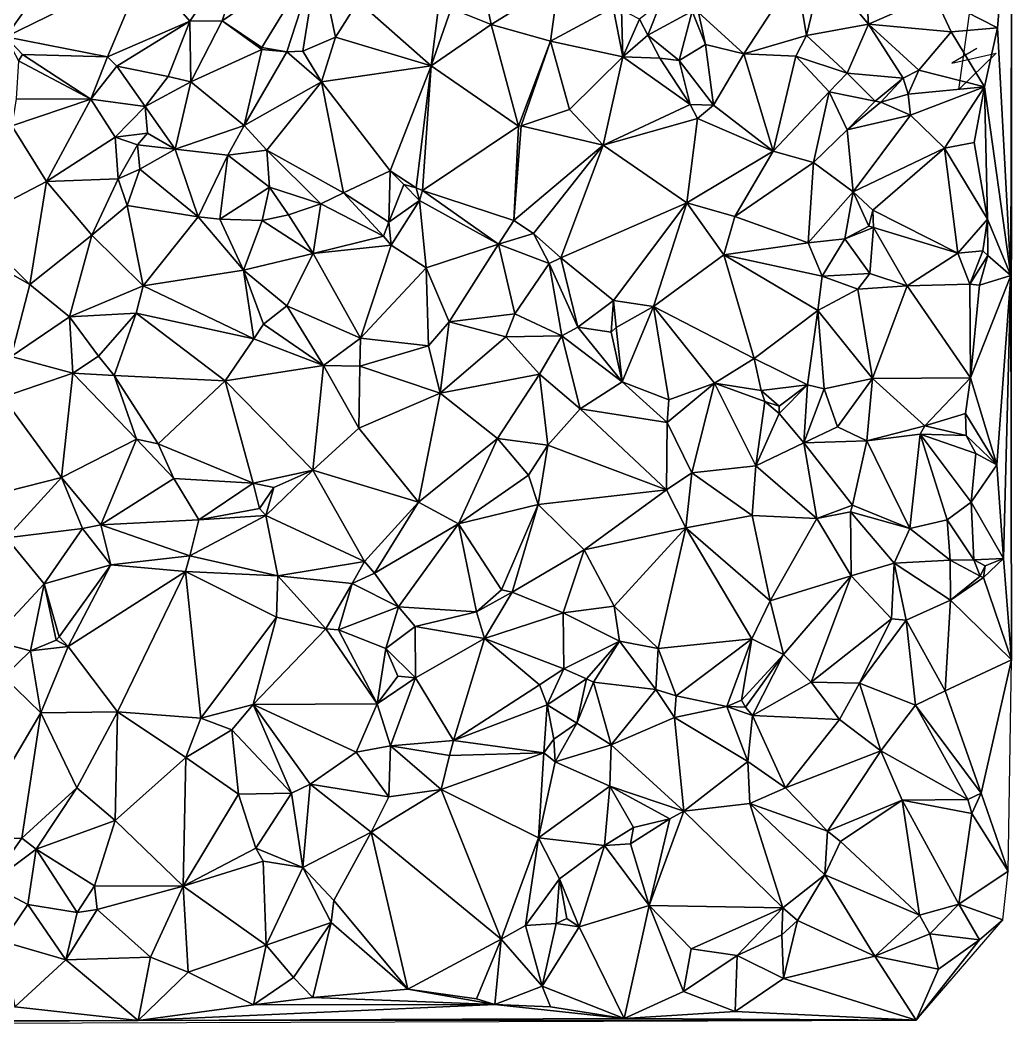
# Model space of a CAD drawing. Header units: metres. Extents: x -15 to 15, y -15.8 to 15.
# Drawn here: x 3.01 to 14.98, y -14.99 to -2.83 of the extents above; entities that cross this region are included whole.
import ezdxf

# ---------------------------------------------------------------- set-up
doc = ezdxf.new("R2010")
doc.units = ezdxf.units.M
doc.layers.add('CRACKS', color=1, linetype='Continuous')
doc.layers.add('STREET_MESH', color=7, linetype='Continuous')

msp = doc.modelspace()

# ---------------------------------------------------------------- linework, layer by layer
at = {"layer": 'CRACKS'}
msp.add_polyline3d([(14.556, -3.172, 0.1), (14.256, -3.35, 0.1), (14.79, -3.228, 0.1), (14.34, -3.667, 0.1), (14.53, -2.321, 0.1)], dxfattribs=at)
at = {"layer": 'STREET_MESH'}
for points in [[(14.043, -2.526), (14.806, -2.924), (14.98, -0.888)], [(14.806, -2.924), (14.967, -5.913), (14.98, -0.888)], [(14.967, -5.913), (14.976, -10.557), (14.98, -0.888)], [(2.834, -3.032), (3.901, -1.531), (2.985, -1.569)], [(2.834, -3.032), (4.506, -2.21), (3.901, -1.531)], [(5.054, -2.843), (5.804, -1.757), (4.506, -2.21)], [(5.804, -1.757), (5.054, -2.843), (5.445, -2.839)], [(5.804, -1.757), (5.445, -2.839), (6.603, -2.044)], [(5.445, -2.839), (5.924, -3.16), (6.603, -2.044)], [(5.924, -3.16), (6.227, -3.21), (6.603, -2.044)], [(6.227, -3.21), (6.42, -3.203), (6.603, -2.044)], [(6.42, -3.203), (6.813, -3.035), (6.603, -2.044)], [(6.603, -2.044), (6.813, -3.035), (7.087, -2.606)], [(8.208, -2.687), (8.694, -2.88), (8.537, -2.116)], [(8.694, -2.88), (9.506, -2.378), (8.537, -2.116)], [(12.693, -2.21), (13.25, -2.879), (13.199, -2.123)], [(13.25, -2.879), (14.043, -2.526), (13.199, -2.123)], [(4.506, -2.21), (2.834, -3.032), (4.06, -3.272)], [(5.054, -2.843), (4.506, -2.21), (4.06, -3.272)], [(11.195, -2.737), (11.744, -3.237), (12.375, -2.266)], [(11.744, -3.237), (12.502, -3.016), (12.375, -2.266)], [(12.502, -3.016), (12.693, -2.21), (12.375, -2.266)], [(12.502, -3.016), (13.25, -2.879), (12.693, -2.21)], [(9.506, -2.378), (8.694, -2.88), (9.41, -3.083)], [(9.506, -2.378), (9.41, -3.083), (10.167, -2.675)], [(13.25, -2.879), (14.248, -2.97), (14.043, -2.526)], [(14.043, -2.526), (14.248, -2.97), (14.806, -2.924)], [(6.813, -3.035), (7.97, -3.383), (7.087, -2.606)], [(7.97, -3.383), (8.047, -2.734), (7.087, -2.606)], [(10.583, -3.009), (10.741, -2.617), (10.484, -2.819)], [(10.741, -2.617), (10.583, -3.009), (11.12, -2.72)], [(8.208, -2.687), (8.047, -2.734), (7.97, -3.383)], [(8.694, -2.88), (8.208, -2.687), (7.97, -3.383)], [(9.41, -3.083), (10.282, -3.273), (10.167, -2.675)], [(10.282, -3.273), (10.265, -2.706), (10.167, -2.675)], [(10.265, -2.706), (10.282, -3.273), (10.484, -2.819)], [(11.12, -2.72), (10.583, -3.009), (10.964, -3.315)], [(11.28, -3.125), (11.12, -2.72), (10.964, -3.315)], [(11.12, -2.72), (11.28, -3.125), (11.195, -2.737)], [(11.28, -3.125), (11.744, -3.237), (11.195, -2.737)], [(4.172, -3.386), (5.054, -2.843), (4.06, -3.272)], [(4.172, -3.386), (4.791, -3.51), (5.054, -2.843)], [(5.054, -2.843), (4.791, -3.51), (5.065, -3.574)], [(5.054, -2.843), (5.065, -3.574), (5.445, -2.839)], [(5.065, -3.574), (5.925, -3.185), (5.445, -2.839)], [(5.925, -3.185), (5.924, -3.16), (5.445, -2.839)], [(8.694, -2.88), (7.97, -3.383), (9.023, -4.11)], [(9.41, -3.083), (8.694, -2.88), (9.023, -4.11)], [(10.282, -3.273), (10.583, -3.009), (10.484, -2.819)], [(13.25, -2.879), (12.502, -3.016), (12.991, -3.468)], [(13.666, -3.529), (13.25, -2.879), (12.991, -3.468)], [(14.248, -2.97), (13.25, -2.879), (13.858, -3.434)], [(13.25, -2.879), (13.666, -3.529), (13.858, -3.434)], [(2.834, -3.032), (3.033, -3.244), (4.06, -3.272)], [(2.986, -3.321), (3.033, -3.244), (2.834, -3.032)], [(6.813, -3.035), (6.42, -3.203), (6.646, -3.575)], [(6.813, -3.035), (6.646, -3.575), (7.97, -3.383)], [(10.583, -3.009), (10.282, -3.273), (10.728, -3.29)], [(10.583, -3.009), (10.728, -3.29), (10.964, -3.315)], [(12.502, -3.016), (11.744, -3.237), (12.371, -3.264)], [(12.991, -3.468), (12.502, -3.016), (12.371, -3.264)], [(14.648, -3.634), (14.248, -2.97), (13.858, -3.434)], [(14.248, -2.97), (14.648, -3.634), (14.806, -2.924)], [(14.648, -3.634), (14.967, -5.913), (14.806, -2.924)], [(5.924, -3.16), (5.925, -3.185), (6.227, -3.21)], [(9.057, -4.106), (9.41, -3.083), (9.023, -4.11)], [(9.41, -3.083), (9.057, -4.106), (9.638, -3.909)], [(10.282, -3.273), (9.41, -3.083), (9.638, -3.909)], [(11.379, -3.856), (11.28, -3.125), (10.964, -3.315)], [(11.744, -3.237), (11.28, -3.125), (11.379, -3.856)], [(3.033, -3.244), (2.986, -3.321), (3.858, -3.784)], [(3.033, -3.244), (3.858, -3.784), (4.06, -3.272)], [(3.858, -3.784), (4.172, -3.386), (4.06, -3.272)], [(5.711, -4.102), (5.925, -3.185), (5.065, -3.574)], [(5.925, -3.185), (5.711, -4.102), (6.227, -3.21)], [(6.227, -3.21), (5.711, -4.102), (6.646, -3.575)], [(6.42, -3.203), (6.227, -3.21), (6.646, -3.575)], [(10.282, -3.273), (9.638, -3.909), (10.046, -4.34)], [(11.096, -3.848), (10.282, -3.273), (10.046, -4.34)], [(10.282, -3.273), (11.096, -3.848), (10.728, -3.29)], [(11.744, -3.237), (11.379, -3.856), (12.097, -4.41)], [(11.744, -3.237), (12.097, -4.41), (12.371, -3.264)], [(12.097, -4.41), (12.773, -3.695), (12.371, -3.264)], [(12.773, -3.695), (12.991, -3.468), (12.371, -3.264)], [(3.858, -3.784), (2.986, -3.321), (2.957, -3.781)], [(4.515, -3.871), (4.172, -3.386), (3.858, -3.784)], [(4.791, -3.51), (4.172, -3.386), (4.515, -3.871)], [(7.97, -3.383), (6.646, -3.575), (7.474, -4.649)], [(7.787, -4.856), (7.97, -3.383), (7.474, -4.649)], [(7.787, -4.856), (7.863, -4.886), (7.97, -3.383)], [(7.97, -3.383), (7.863, -4.886), (9.023, -4.11)], [(10.728, -3.29), (11.096, -3.848), (10.964, -3.315)], [(11.096, -3.848), (11.379, -3.856), (10.964, -3.315)], [(4.791, -3.51), (4.515, -3.871), (5.065, -3.574)], [(12.773, -3.695), (13.33, -3.807), (12.991, -3.468)], [(13.33, -3.807), (13.666, -3.529), (12.991, -3.468)], [(13.666, -3.529), (13.728, -3.724), (13.858, -3.434)], [(13.728, -3.724), (14.648, -3.634), (13.858, -3.434)], [(4.515, -3.871), (4.876, -4.388), (5.065, -3.574)], [(4.876, -4.388), (5.711, -4.102), (5.065, -3.574)], [(5.711, -4.102), (5.985, -4.399), (6.646, -3.575)], [(6.646, -3.575), (5.985, -4.399), (6.908, -4.916)], [(6.646, -3.575), (6.908, -4.916), (7.474, -4.649)], [(13.666, -3.529), (13.33, -3.807), (13.399, -3.821)], [(13.728, -3.724), (13.666, -3.529), (13.399, -3.821)], [(14.648, -3.634), (13.728, -3.724), (13.755, -3.977)], [(14.648, -3.634), (13.755, -3.977), (14.166, -4.374)], [(14.524, -4.306), (14.648, -3.634), (14.166, -4.374)], [(14.524, -4.306), (14.687, -5.231), (14.648, -3.634)], [(14.648, -3.634), (14.687, -5.231), (14.967, -5.913)], [(12.585, -4.548), (12.773, -3.695), (12.097, -4.41)], [(12.773, -3.695), (12.585, -4.548), (12.99, -4.154)], [(13.33, -3.807), (12.773, -3.695), (12.99, -4.154)], [(13.728, -3.724), (13.399, -3.821), (13.755, -3.977)], [(2.904, -4.107), (3.858, -3.784), (2.957, -3.781)], [(3.858, -3.784), (2.904, -4.107), (3.322, -4.778)], [(3.858, -3.784), (3.322, -4.778), (4.153, -4.244)], [(4.515, -3.871), (3.858, -3.784), (4.153, -4.244)], [(4.542, -4.193), (4.515, -3.871), (4.153, -4.244)], [(4.542, -4.193), (4.876, -4.388), (4.515, -3.871)], [(11.186, -4.016), (11.096, -3.848), (10.046, -4.34)], [(11.096, -3.848), (11.186, -4.016), (11.379, -3.856)], [(11.379, -3.856), (11.186, -4.016), (12.097, -4.41)], [(13.399, -3.821), (13.33, -3.807), (12.99, -4.154)], [(13.755, -3.977), (13.399, -3.821), (12.99, -4.154)], [(9.638, -3.909), (9.057, -4.106), (10.046, -4.34)], [(13.064, -4.904), (13.755, -3.977), (12.99, -4.154)], [(13.755, -3.977), (13.064, -4.904), (14.166, -4.374)], [(2.904, -4.107), (2.367, -5.277), (3.322, -4.778)], [(5.711, -4.102), (4.876, -4.388), (5.514, -4.459)], [(5.985, -4.399), (5.711, -4.102), (5.514, -4.459)], [(7.863, -4.886), (8.966, -5.25), (9.023, -4.11)], [(8.966, -5.25), (9.057, -4.106), (9.023, -4.11)], [(9.057, -4.106), (8.966, -5.25), (10.046, -4.34)], [(11.054, -5.034), (11.186, -4.016), (10.046, -4.34)], [(12.097, -4.41), (11.186, -4.016), (11.054, -5.034)], [(3.322, -4.778), (4.188, -4.747), (4.153, -4.244)], [(4.422, -4.335), (4.542, -4.193), (4.153, -4.244)], [(4.188, -4.747), (4.422, -4.335), (4.153, -4.244)], [(4.542, -4.193), (4.422, -4.335), (4.876, -4.388)], [(12.585, -4.548), (13.064, -4.904), (12.99, -4.154)], [(4.422, -4.335), (4.188, -4.747), (4.45, -4.631)], [(4.876, -4.388), (4.422, -4.335), (4.45, -4.631)], [(8.966, -5.25), (9.206, -5.408), (10.046, -4.34)], [(9.206, -5.408), (9.536, -5.699), (10.046, -4.34)], [(9.536, -5.699), (11.054, -5.034), (10.046, -4.34)], [(13.064, -4.904), (13.301, -5.126), (14.166, -4.374)], [(14.166, -4.374), (13.301, -5.126), (14.326, -5.642)], [(14.687, -5.231), (14.524, -4.306), (14.166, -4.374)], [(14.687, -5.231), (14.166, -4.374), (14.326, -5.642)], [(5.155, -5.204), (4.876, -4.388), (4.45, -4.631)], [(5.514, -4.459), (4.876, -4.388), (5.155, -5.204)], [(5.417, -5.233), (5.514, -4.459), (5.155, -5.204)], [(5.514, -4.459), (5.417, -5.233), (6.015, -4.845)], [(5.985, -4.399), (5.514, -4.459), (6.015, -4.845)], [(6.635, -5.049), (5.985, -4.399), (6.015, -4.845)], [(5.985, -4.399), (6.635, -5.049), (6.908, -4.916)], [(11.634, -5.2), (12.097, -4.41), (11.054, -5.034)], [(11.634, -5.2), (12.585, -4.548), (12.097, -4.41)], [(12.52, -5.52), (12.585, -4.548), (11.634, -5.2)], [(12.52, -5.52), (13.064, -4.904), (12.585, -4.548)], [(4.188, -4.747), (4.296, -5.067), (4.45, -4.631)], [(4.296, -5.067), (5.155, -5.204), (4.45, -4.631)], [(6.908, -4.916), (7.458, -5.271), (7.474, -4.649)], [(7.458, -5.271), (7.64, -4.814), (7.474, -4.649)], [(7.64, -4.814), (7.787, -4.856), (7.474, -4.649)], [(2.367, -5.277), (3.122, -6.021), (3.322, -4.778)], [(3.122, -6.021), (3.872, -5.427), (3.322, -4.778)], [(3.872, -5.427), (4.188, -4.747), (3.322, -4.778)], [(4.296, -5.067), (4.188, -4.747), (3.872, -5.427)], [(5.417, -5.233), (5.926, -5.249), (6.015, -4.845)], [(5.926, -5.249), (6.244, -5.179), (6.015, -4.845)], [(6.244, -5.179), (6.635, -5.049), (6.015, -4.845)], [(7.458, -5.271), (7.829, -5.006), (7.64, -4.814)], [(7.829, -5.006), (7.787, -4.856), (7.64, -4.814)], [(7.787, -4.856), (7.829, -5.006), (7.863, -4.886)], [(6.635, -5.049), (7.393, -5.437), (6.908, -4.916)], [(7.393, -5.437), (7.458, -5.271), (6.908, -4.916)], [(7.829, -5.006), (8.78, -5.534), (7.863, -4.886)], [(8.78, -5.534), (8.966, -5.25), (7.863, -4.886)], [(13.064, -4.904), (12.52, -5.52), (12.964, -5.472)], [(13.254, -5.319), (13.064, -4.904), (12.964, -5.472)], [(13.064, -4.904), (13.254, -5.319), (13.301, -5.126)], [(4.49, -6.039), (4.296, -5.067), (3.872, -5.427)], [(4.296, -5.067), (4.49, -6.039), (5.155, -5.204)], [(6.635, -5.049), (6.244, -5.179), (6.545, -5.649)], [(7.393, -5.437), (6.635, -5.049), (6.545, -5.649)], [(7.829, -5.006), (7.458, -5.271), (7.486, -5.548)], [(7.908, -5.822), (7.829, -5.006), (7.486, -5.548)], [(8.78, -5.534), (7.829, -5.006), (7.908, -5.822)], [(9.536, -5.699), (10.172, -6.215), (11.054, -5.034)], [(10.172, -6.215), (10.654, -6.289), (11.054, -5.034)], [(10.654, -6.289), (11.503, -5.665), (11.054, -5.034)], [(11.503, -5.665), (11.634, -5.2), (11.054, -5.034)], [(4.49, -6.039), (5.702, -5.849), (5.155, -5.204)], [(5.702, -5.849), (5.417, -5.233), (5.155, -5.204)], [(6.244, -5.179), (5.926, -5.249), (6.545, -5.649)], [(11.503, -5.665), (12.52, -5.52), (11.634, -5.2)], [(13.254, -5.319), (13.309, -5.332), (13.301, -5.126)], [(13.301, -5.126), (13.309, -5.332), (14.326, -5.642)], [(2.367, -5.277), (2.382, -5.605), (3.122, -6.021)], [(5.926, -5.249), (5.417, -5.233), (5.702, -5.849)], [(5.926, -5.249), (5.702, -5.849), (6.545, -5.649)], [(7.458, -5.271), (7.393, -5.437), (7.486, -5.548)], [(8.78, -5.534), (9.206, -5.408), (8.966, -5.25)], [(13.309, -5.332), (13.254, -5.319), (12.964, -5.472)], [(13.264, -5.888), (13.309, -5.332), (12.964, -5.472)], [(13.309, -5.332), (13.264, -5.888), (13.718, -6.037)], [(13.309, -5.332), (13.718, -6.037), (14.326, -5.642)], [(14.631, -5.614), (14.687, -5.231), (14.326, -5.642)], [(14.631, -5.614), (14.692, -5.67), (14.687, -5.231)], [(14.687, -5.231), (14.692, -5.67), (14.967, -5.913)], [(3.122, -6.021), (3.603, -6.413), (3.872, -5.427)], [(3.603, -6.413), (4.49, -6.039), (3.872, -5.427)], [(7.393, -5.437), (6.545, -5.649), (7.486, -5.548)], [(8.78, -5.534), (9.394, -5.77), (9.206, -5.408)], [(9.206, -5.408), (9.394, -5.77), (9.536, -5.699)], [(6.545, -5.649), (7.116, -6.669), (7.486, -5.548)], [(7.116, -6.669), (7.908, -5.822), (7.486, -5.548)], [(8.186, -6.473), (8.78, -5.534), (7.908, -5.822)], [(8.78, -5.534), (8.186, -6.473), (8.978, -6.378)], [(9.394, -5.77), (8.78, -5.534), (8.978, -6.378)], [(12.52, -5.52), (11.503, -5.665), (12.688, -5.922)], [(12.964, -5.472), (12.52, -5.52), (12.688, -5.922)], [(13.264, -5.888), (12.964, -5.472), (12.688, -5.922)], [(2.382, -5.605), (2.899, -6.893), (3.122, -6.021)], [(5.702, -5.849), (6.227, -6.279), (6.545, -5.649)], [(6.227, -6.279), (7.116, -6.669), (6.545, -5.649)], [(9.394, -5.77), (9.738, -6.539), (9.536, -5.699)], [(9.738, -6.539), (10.172, -6.215), (9.536, -5.699)], [(11.503, -5.665), (10.654, -6.289), (11.87, -6.915)], [(11.503, -5.665), (12.636, -6.338), (12.688, -5.922)], [(12.636, -6.338), (11.503, -5.665), (11.87, -6.915)], [(13.718, -6.037), (14.473, -6.019), (14.326, -5.642)], [(14.473, -6.019), (14.631, -5.614), (14.326, -5.642)], [(14.692, -5.67), (14.631, -5.614), (14.473, -6.019)], [(14.588, -6.029), (14.692, -5.67), (14.473, -6.019)], [(14.692, -5.67), (14.588, -6.029), (14.967, -5.913)], [(7.908, -5.822), (7.116, -6.669), (7.935, -6.761)], [(8.186, -6.473), (7.908, -5.822), (7.935, -6.761)], [(9.546, -6.64), (9.394, -5.77), (8.978, -6.378)], [(9.394, -5.77), (9.546, -6.64), (9.738, -6.539)], [(4.49, -6.039), (5.829, -6.68), (5.702, -5.849)], [(5.702, -5.849), (5.829, -6.68), (5.943, -6.501)], [(6.227, -6.279), (5.702, -5.849), (5.943, -6.501)], [(12.636, -6.338), (13.119, -6.077), (12.688, -5.922)], [(13.119, -6.077), (13.264, -5.888), (12.688, -5.922)], [(13.264, -5.888), (13.119, -6.077), (13.718, -6.037)], [(14.588, -6.029), (14.482, -7.149), (14.967, -5.913)], [(14.482, -7.149), (14.798, -8.199), (14.967, -5.913)], [(14.798, -8.199), (14.881, -9.332), (14.967, -5.913)], [(14.967, -5.913), (14.881, -9.332), (14.976, -10.557)], [(2.899, -6.893), (3.603, -6.413), (3.122, -6.021)], [(4.407, -6.367), (4.49, -6.039), (3.603, -6.413)], [(4.49, -6.039), (4.407, -6.367), (5.829, -6.68)], [(12.636, -6.338), (13.298, -7.157), (13.119, -6.077)], [(13.119, -6.077), (13.298, -7.157), (13.718, -6.037)], [(13.298, -7.157), (14.482, -7.149), (13.718, -6.037)], [(13.718, -6.037), (14.482, -7.149), (14.473, -6.019)], [(14.482, -7.149), (14.588, -6.029), (14.473, -6.019)], [(6.227, -6.279), (5.943, -6.501), (6.67, -6.999)], [(7.116, -6.669), (6.227, -6.279), (6.67, -6.999)], [(9.738, -6.539), (10.14, -6.598), (10.172, -6.215)], [(10.14, -6.598), (10.203, -6.54), (10.172, -6.215)], [(10.203, -6.54), (10.654, -6.289), (10.172, -6.215)], [(10.654, -6.289), (10.203, -6.54), (10.273, -7.197)], [(10.839, -7.414), (10.654, -6.289), (10.273, -7.197)], [(11.87, -6.915), (10.654, -6.289), (11.39, -7.214)], [(10.654, -6.289), (10.839, -7.414), (11.39, -7.214)], [(3.603, -6.413), (2.899, -6.893), (3.641, -7.094)], [(4.407, -6.367), (3.603, -6.413), (3.95, -6.886)], [(3.95, -6.886), (3.603, -6.413), (3.641, -7.094)], [(4.407, -6.367), (3.95, -6.886), (4.141, -7.122)], [(5.48, -7.186), (4.407, -6.367), (4.141, -7.122)], [(5.829, -6.68), (4.407, -6.367), (5.48, -7.186)], [(8.186, -6.473), (8.871, -6.653), (8.978, -6.378)], [(8.871, -6.653), (9.546, -6.64), (8.978, -6.378)], [(12.514, -7.232), (12.636, -6.338), (11.87, -6.915)], [(12.636, -6.338), (12.514, -7.232), (12.715, -7.282)], [(13.298, -7.157), (12.636, -6.338), (12.715, -7.282)], [(5.943, -6.501), (5.829, -6.68), (6.67, -6.999)], [(8.078, -7.333), (8.186, -6.473), (7.935, -6.761)], [(8.871, -6.653), (8.186, -6.473), (8.078, -7.333)], [(9.546, -6.64), (10.273, -7.197), (9.738, -6.539)], [(10.273, -7.197), (10.14, -6.598), (9.738, -6.539)], [(10.203, -6.54), (10.14, -6.598), (10.273, -7.197)], [(6.67, -6.999), (5.829, -6.68), (5.48, -7.186)], [(7.109, -7.008), (7.116, -6.669), (6.67, -6.999)], [(7.116, -6.669), (7.109, -7.008), (7.935, -6.761)], [(8.871, -6.653), (8.078, -7.333), (9.278, -7.104)], [(9.546, -6.64), (8.871, -6.653), (9.278, -7.104)], [(9.768, -7.524), (9.546, -6.64), (9.278, -7.104)], [(10.273, -7.197), (9.546, -6.64), (9.768, -7.524)], [(7.109, -7.008), (8.078, -7.333), (7.935, -6.761)], [(3.641, -7.094), (2.899, -6.893), (2.797, -7.381)], [(3.95, -6.886), (3.641, -7.094), (4.141, -7.122)], [(11.955, -7.303), (11.87, -6.915), (11.39, -7.214)], [(11.955, -7.303), (12.514, -7.232), (11.87, -6.915)], [(6.541, -8.266), (6.67, -6.999), (5.48, -7.186)], [(6.67, -6.999), (6.541, -8.266), (7.096, -7.759)], [(7.109, -7.008), (6.67, -6.999), (7.096, -7.759)], [(8.078, -7.333), (7.109, -7.008), (7.096, -7.759)], [(3.504, -8.351), (3.641, -7.094), (2.797, -7.381)], [(3.504, -8.351), (4.411, -7.891), (3.641, -7.094)], [(3.641, -7.094), (4.411, -7.891), (4.141, -7.122)], [(4.674, -7.946), (5.48, -7.186), (4.141, -7.122)], [(4.411, -7.891), (4.674, -7.946), (4.141, -7.122)], [(8.078, -7.333), (8.77, -7.881), (9.278, -7.104)], [(8.77, -7.881), (9.376, -7.961), (9.278, -7.104)], [(9.376, -7.961), (9.768, -7.524), (9.278, -7.104)], [(12.874, -7.739), (13.298, -7.157), (12.715, -7.282)], [(13.298, -7.157), (12.874, -7.739), (13.229, -7.91)], [(13.928, -7.73), (13.298, -7.157), (13.229, -7.91)], [(13.928, -7.73), (14.482, -7.149), (13.298, -7.157)], [(13.928, -7.73), (14.42, -7.58), (14.482, -7.149)], [(14.482, -7.149), (14.42, -7.58), (14.798, -8.199)], [(5.48, -7.186), (4.674, -7.946), (5.82, -8.421)], [(6.541, -8.266), (5.48, -7.186), (5.82, -8.421)], [(10.818, -7.688), (10.273, -7.197), (9.768, -7.524)], [(10.839, -7.414), (10.273, -7.197), (10.818, -7.688)], [(10.839, -7.414), (10.818, -7.688), (11.39, -7.214)], [(10.818, -7.688), (11.117, -8.295), (11.39, -7.214)], [(11.117, -8.295), (11.887, -8.211), (11.39, -7.214)], [(11.997, -7.434), (11.955, -7.303), (11.39, -7.214)], [(11.887, -8.211), (11.997, -7.434), (11.39, -7.214)], [(12.514, -7.232), (11.955, -7.303), (12.171, -7.491)], [(12.17, -7.58), (12.514, -7.232), (12.171, -7.491)], [(12.514, -7.232), (12.17, -7.58), (12.468, -7.936)], [(12.514, -7.232), (12.468, -7.936), (12.715, -7.282)], [(12.468, -7.936), (12.874, -7.739), (12.715, -7.282)], [(2.632, -8.573), (3.504, -8.351), (2.797, -7.381)], [(7.814, -8.651), (8.078, -7.333), (7.096, -7.759)], [(7.814, -8.651), (8.77, -7.881), (8.078, -7.333)], [(11.955, -7.303), (11.997, -7.434), (12.171, -7.491)], [(9.376, -7.961), (10.81, -8.5), (9.768, -7.524)], [(10.81, -8.5), (10.818, -7.688), (9.768, -7.524)], [(11.997, -7.434), (11.887, -8.211), (12.17, -7.58)], [(11.997, -7.434), (12.17, -7.58), (12.171, -7.491)], [(12.17, -7.58), (11.887, -8.211), (12.468, -7.936)], [(14.42, -7.58), (13.928, -7.73), (14.427, -7.847)], [(14.42, -7.58), (14.427, -7.847), (14.798, -8.199)], [(6.541, -8.266), (7.814, -8.651), (7.096, -7.759)], [(10.81, -8.5), (11.117, -8.295), (10.818, -7.688)], [(12.874, -7.739), (12.468, -7.936), (13.229, -7.91)], [(13.875, -7.829), (13.928, -7.73), (13.229, -7.91)], [(14.427, -7.847), (13.928, -7.73), (13.875, -7.829)], [(3.978, -8.926), (4.411, -7.891), (3.504, -8.351)], [(4.411, -7.891), (3.978, -8.926), (4.862, -8.364)], [(4.411, -7.891), (4.862, -8.364), (4.674, -7.946)], [(8.297, -8.912), (8.77, -7.881), (7.814, -8.651)], [(8.297, -8.912), (9.144, -8.324), (8.77, -7.881)], [(8.77, -7.881), (9.144, -8.324), (9.376, -7.961)], [(13.75, -8.97), (13.875, -7.829), (13.229, -7.91)], [(13.75, -8.97), (14.198, -8.865), (13.875, -7.829)], [(14.544, -8.064), (13.875, -7.829), (14.488, -8.649)], [(14.544, -8.064), (14.427, -7.847), (13.875, -7.829)], [(13.875, -7.829), (14.198, -8.865), (14.488, -8.649)], [(14.427, -7.847), (14.544, -8.064), (14.798, -8.199)], [(4.674, -7.946), (4.862, -8.364), (5.82, -8.421)], [(9.376, -7.961), (9.144, -8.324), (9.259, -8.681)], [(10.81, -8.5), (9.376, -7.961), (9.259, -8.681)], [(11.887, -8.211), (12.626, -8.848), (12.468, -7.936)], [(12.468, -7.936), (13.056, -8.688), (13.229, -7.91)], [(12.626, -8.848), (13.056, -8.688), (12.468, -7.936)], [(13.056, -8.688), (13.75, -8.97), (13.229, -7.91)], [(14.798, -8.199), (14.544, -8.064), (14.488, -8.649)], [(6.069, -8.473), (6.541, -8.266), (5.82, -8.421)], [(6.069, -8.473), (5.973, -8.811), (6.541, -8.266)], [(5.973, -8.811), (7.165, -9.366), (6.541, -8.266)], [(7.165, -9.366), (7.814, -8.651), (6.541, -8.266)], [(11.887, -8.211), (11.117, -8.295), (11.846, -8.811)], [(12.626, -8.848), (11.887, -8.211), (11.846, -8.811)], [(14.881, -9.332), (14.798, -8.199), (14.488, -8.649)], [(3.504, -8.351), (2.632, -8.573), (2.84, -9.082)], [(3.759, -8.968), (3.504, -8.351), (2.84, -9.082)], [(3.759, -8.968), (3.978, -8.926), (3.504, -8.351)], [(4.862, -8.364), (3.978, -8.926), (5.163, -8.865)], [(4.862, -8.364), (5.163, -8.865), (5.82, -8.421)], [(9.144, -8.324), (8.297, -8.912), (9.259, -8.681)], [(11.117, -8.295), (10.81, -8.5), (11.044, -8.962)], [(11.117, -8.295), (11.044, -8.962), (11.846, -8.811)], [(5.163, -8.865), (5.895, -8.728), (5.82, -8.421)], [(5.895, -8.728), (6.069, -8.473), (5.82, -8.421)], [(6.069, -8.473), (5.895, -8.728), (5.973, -8.811)], [(9.816, -9.226), (10.81, -8.5), (9.259, -8.681)], [(10.81, -8.5), (9.816, -9.226), (11.044, -8.962)], [(5.973, -8.811), (5.895, -8.728), (5.163, -8.865)], [(7.285, -9.509), (7.814, -8.651), (7.165, -9.366)], [(7.285, -9.509), (8.297, -8.912), (7.814, -8.651)], [(8.297, -8.912), (8.817, -9.709), (9.259, -8.681)], [(8.817, -9.709), (8.946, -9.737), (9.259, -8.681)], [(8.946, -9.737), (9.816, -9.226), (9.259, -8.681)], [(13.056, -8.688), (12.626, -8.848), (13.032, -8.769)], [(13.75, -8.97), (13.056, -8.688), (13.032, -8.769)], [(14.198, -8.865), (14.522, -9.346), (14.488, -8.649)], [(14.522, -9.346), (14.881, -9.332), (14.488, -8.649)], [(3.978, -8.926), (5.056, -9.301), (5.163, -8.865)], [(5.056, -9.301), (5.973, -8.811), (5.163, -8.865)], [(6.117, -9.541), (5.973, -8.811), (5.056, -9.301)], [(6.117, -9.541), (7.165, -9.366), (5.973, -8.811)], [(11.846, -8.811), (11.044, -8.962), (12.061, -9.843)], [(12.626, -8.848), (11.846, -8.811), (12.061, -9.843)], [(13.039, -9.54), (12.626, -8.848), (12.061, -9.843)], [(12.626, -8.848), (13.039, -9.54), (13.032, -8.769)], [(13.75, -8.97), (13.032, -8.769), (13.558, -9.389)], [(13.032, -8.769), (13.039, -9.54), (13.558, -9.389)], [(14.236, -9.353), (14.198, -8.865), (13.75, -8.97)], [(14.522, -9.346), (14.198, -8.865), (14.236, -9.353)], [(3.294, -9.636), (3.759, -8.968), (2.84, -9.082)], [(4.099, -9.406), (3.759, -8.968), (3.294, -9.636)], [(4.099, -9.406), (3.978, -8.926), (3.759, -8.968)], [(3.978, -8.926), (4.099, -9.406), (5.056, -9.301)], [(7.285, -9.509), (7.575, -9.913), (8.297, -8.912)], [(8.297, -8.912), (7.575, -9.913), (8.515, -9.976)], [(8.817, -9.709), (8.297, -8.912), (8.515, -9.976)], [(9.816, -9.226), (10.177, -9.906), (11.044, -8.962)], [(10.177, -9.906), (10.709, -10.42), (11.044, -8.962)], [(11.044, -8.962), (10.709, -10.42), (11.84, -10.301)], [(11.044, -8.962), (11.84, -10.301), (12.061, -9.843)], [(14.236, -9.353), (13.75, -8.97), (13.558, -9.389)], [(2.655, -10.323), (3.294, -9.636), (2.84, -9.082)], [(9.816, -9.226), (8.946, -9.737), (9.561, -9.987)], [(10.177, -9.906), (9.816, -9.226), (9.561, -9.987)], [(5.056, -9.301), (4.099, -9.406), (5.004, -9.489)], [(6.117, -9.541), (5.056, -9.301), (5.004, -9.489)], [(14.238, -9.833), (14.236, -9.353), (13.558, -9.389)], [(14.596, -9.543), (14.522, -9.346), (14.236, -9.353)], [(14.596, -9.543), (14.236, -9.353), (14.238, -9.833)], [(14.522, -9.346), (14.657, -9.418), (14.881, -9.332)], [(14.657, -9.418), (14.522, -9.346), (14.596, -9.543)], [(14.881, -9.332), (14.637, -9.561), (14.976, -10.557)], [(14.657, -9.418), (14.637, -9.561), (14.881, -9.332)], [(4.099, -9.406), (3.294, -9.636), (3.478, -10.279)], [(3.586, -10.394), (4.099, -9.406), (3.478, -10.279)], [(4.099, -9.406), (3.586, -10.394), (5.004, -9.489)], [(6.117, -9.541), (7.016, -9.634), (7.165, -9.366)], [(7.016, -9.634), (7.285, -9.509), (7.165, -9.366)], [(13.039, -9.54), (13.525, -10.058), (13.558, -9.389)], [(13.525, -10.058), (13.704, -10.075), (13.558, -9.389)], [(13.704, -10.075), (14.238, -9.833), (13.558, -9.389)], [(14.637, -9.561), (14.657, -9.418), (14.596, -9.543)], [(3.586, -10.394), (4.181, -11.185), (5.004, -9.489)], [(4.181, -11.185), (5.186, -11.26), (5.004, -9.489)], [(5.186, -11.26), (6.1, -10.038), (5.004, -9.489)], [(6.1, -10.038), (6.117, -9.541), (5.004, -9.489)], [(6.697, -10.182), (6.117, -9.541), (6.1, -10.038)], [(7.016, -9.634), (6.117, -9.541), (6.697, -10.182)], [(7.575, -9.913), (7.285, -9.509), (7.016, -9.634)], [(12.224, -10.492), (13.039, -9.54), (12.061, -9.843)], [(13.039, -9.54), (12.224, -10.492), (12.557, -10.823)], [(13.525, -10.058), (13.039, -9.54), (12.557, -10.823)], [(14.637, -9.561), (14.596, -9.543), (14.238, -9.833)], [(14.637, -9.561), (14.238, -9.833), (14.976, -10.557)], [(3.13, -10.446), (3.294, -9.636), (2.655, -10.323)], [(3.13, -10.446), (3.442, -10.316), (3.294, -9.636)], [(3.294, -9.636), (3.442, -10.316), (3.478, -10.279)], [(7.016, -9.634), (6.697, -10.182), (6.848, -10.191)], [(7.575, -9.913), (7.016, -9.634), (6.848, -10.191)], [(8.946, -9.737), (8.817, -9.709), (8.515, -9.976)], [(8.946, -9.737), (8.515, -9.976), (8.613, -10.296)], [(9.561, -9.987), (8.946, -9.737), (8.613, -10.296)], [(11.84, -10.301), (12.224, -10.492), (12.061, -9.843)], [(13.704, -10.075), (14.173, -10.929), (14.238, -9.833)], [(14.238, -9.833), (14.173, -10.929), (14.976, -10.557)], [(7.42, -10.417), (7.575, -9.913), (6.848, -10.191)], [(7.777, -10.154), (7.575, -9.913), (7.42, -10.417)], [(7.575, -9.913), (7.777, -10.154), (8.515, -9.976)], [(10.177, -9.906), (9.561, -9.987), (10.242, -10.329)], [(10.709, -10.42), (10.177, -9.906), (10.242, -10.329)], [(6.1, -10.038), (5.186, -11.26), (5.819, -11.095)], [(6.697, -10.182), (6.1, -10.038), (5.819, -11.095)], [(8.515, -9.976), (7.777, -10.154), (8.613, -10.296)], [(9.57, -10.665), (9.561, -9.987), (8.613, -10.296)], [(9.561, -9.987), (9.57, -10.665), (10.242, -10.329)], [(13.139, -10.838), (13.525, -10.058), (12.557, -10.823)], [(13.139, -10.838), (13.704, -10.075), (13.525, -10.058)], [(13.704, -10.075), (13.139, -10.838), (13.815, -11.103)], [(14.173, -10.929), (13.704, -10.075), (13.815, -11.103)], [(7.315, -11.085), (6.697, -10.182), (5.819, -11.095)], [(6.697, -10.182), (7.315, -11.085), (6.848, -10.191)], [(7.315, -11.085), (7.42, -10.417), (6.848, -10.191)], [(7.78, -10.771), (7.777, -10.154), (7.42, -10.417)], [(7.777, -10.154), (7.78, -10.771), (8.613, -10.296)], [(2.809, -10.762), (3.13, -10.446), (2.655, -10.323)], [(3.442, -10.316), (3.13, -10.446), (3.586, -10.394)], [(3.442, -10.316), (3.586, -10.394), (3.478, -10.279)], [(7.78, -10.771), (8.238, -11.531), (8.613, -10.296)], [(8.238, -11.531), (9.278, -10.855), (8.613, -10.296)], [(9.278, -10.855), (9.57, -10.665), (8.613, -10.296)], [(9.57, -10.665), (9.845, -10.786), (10.242, -10.329)], [(9.845, -10.786), (9.928, -10.824), (10.242, -10.329)], [(9.928, -10.824), (10.683, -10.915), (10.242, -10.329)], [(10.683, -10.915), (10.709, -10.42), (10.242, -10.329)], [(10.709, -10.42), (10.926, -10.989), (11.84, -10.301)], [(11.84, -10.301), (10.926, -10.989), (11.54, -11.117)], [(11.716, -11.044), (11.84, -10.301), (11.54, -11.117)], [(12.224, -10.492), (11.84, -10.301), (11.716, -11.044)], [(3.255, -11.194), (3.13, -10.446), (2.809, -10.762)], [(3.13, -10.446), (3.255, -11.194), (3.586, -10.394)], [(3.586, -10.394), (3.255, -11.194), (4.181, -11.185)], [(7.566, -10.753), (7.42, -10.417), (7.315, -11.085)], [(7.566, -10.753), (7.78, -10.771), (7.42, -10.417)], [(10.926, -10.989), (10.709, -10.42), (10.683, -10.915)], [(11.762, -11.125), (12.224, -10.492), (11.716, -11.044)], [(12.224, -10.492), (11.762, -11.125), (11.848, -11.228)], [(12.224, -10.492), (11.848, -11.228), (12.557, -10.823)], [(14.173, -10.929), (14.611, -12.165), (14.976, -10.557)], [(14.611, -12.165), (14.935, -13.107), (14.976, -10.557)], [(9.278, -10.855), (9.371, -11.098), (9.57, -10.665)], [(9.371, -11.098), (9.845, -10.786), (9.57, -10.665)], [(3.255, -11.194), (2.809, -10.762), (2.354, -12.722)], [(7.78, -10.771), (7.566, -10.753), (7.315, -11.085)], [(7.477, -11.592), (7.78, -10.771), (7.315, -11.085)], [(7.78, -10.771), (7.477, -11.592), (8.238, -11.531)], [(9.729, -11.318), (9.845, -10.786), (9.371, -11.098)], [(9.845, -10.786), (9.729, -11.318), (9.928, -10.824)], [(9.371, -11.098), (9.278, -10.855), (8.238, -11.531)], [(9.928, -10.824), (9.729, -11.318), (10.141, -11.583)], [(10.683, -10.915), (9.928, -10.824), (10.141, -11.583)], [(10.905, -11.253), (10.683, -10.915), (10.141, -11.583)], [(10.926, -10.989), (10.683, -10.915), (10.905, -11.253)], [(11.848, -11.228), (12.9, -11.274), (12.557, -10.823)], [(12.9, -11.274), (13.139, -10.838), (12.557, -10.823)], [(13.4, -11.653), (13.139, -10.838), (12.9, -11.274)], [(13.139, -10.838), (13.4, -11.653), (13.815, -11.103)], [(14.173, -10.929), (13.815, -11.103), (14.611, -12.165)], [(10.926, -10.989), (10.905, -11.253), (11.54, -11.117)], [(11.762, -11.125), (11.716, -11.044), (11.54, -11.117)], [(3.255, -11.194), (3.689, -12.099), (4.181, -11.185)], [(3.689, -12.099), (4.152, -12.494), (4.181, -11.185)], [(4.152, -12.494), (5.006, -11.733), (4.181, -11.185)], [(5.006, -11.733), (5.186, -11.26), (4.181, -11.185)], [(5.186, -11.26), (5.561, -11.401), (5.819, -11.095)], [(5.819, -11.095), (5.561, -11.401), (6.283, -12.166)], [(7.064, -11.669), (7.315, -11.085), (5.819, -11.095)], [(6.508, -12.055), (5.819, -11.095), (6.283, -12.166)], [(6.508, -12.055), (7.064, -11.669), (5.819, -11.095)], [(7.064, -11.669), (7.477, -11.592), (7.315, -11.085)], [(9.371, -11.098), (8.238, -11.531), (9.327, -11.677)], [(9.45, -11.514), (9.371, -11.098), (9.327, -11.677)], [(9.45, -11.514), (9.729, -11.318), (9.371, -11.098)], [(10.905, -11.253), (11.793, -11.784), (11.54, -11.117)], [(11.848, -11.228), (11.762, -11.125), (11.54, -11.117)], [(11.793, -11.784), (11.848, -11.228), (11.54, -11.117)], [(13.4, -11.653), (14.45, -12.242), (13.815, -11.103)], [(13.815, -11.103), (14.45, -12.242), (14.611, -12.165)], [(3.025, -12.707), (3.255, -11.194), (2.354, -12.722)], [(3.025, -12.707), (3.689, -12.099), (3.255, -11.194)], [(5.561, -11.401), (5.186, -11.26), (5.006, -11.733)], [(11.02, -12.382), (10.905, -11.253), (10.141, -11.583)], [(10.905, -11.253), (11.02, -12.382), (11.793, -11.784)], [(11.848, -11.228), (11.793, -11.784), (12.248, -12.101)], [(12.9, -11.274), (11.848, -11.228), (12.248, -12.101)], [(13.4, -11.653), (12.9, -11.274), (12.248, -12.101)], [(5.643, -12.177), (5.561, -11.401), (5.006, -11.733)], [(5.561, -11.401), (5.643, -12.177), (6.283, -12.166)], [(9.729, -11.318), (9.45, -11.514), (9.467, -11.786)], [(9.729, -11.318), (9.467, -11.786), (10.141, -11.583)], [(7.477, -11.592), (8.188, -11.709), (8.238, -11.531)], [(8.238, -11.531), (8.188, -11.709), (9.327, -11.677)], [(9.467, -11.786), (9.45, -11.514), (9.327, -11.677)], [(6.508, -12.055), (7.457, -12.208), (7.064, -11.669)], [(7.457, -12.208), (7.477, -11.592), (7.064, -11.669)], [(7.457, -12.208), (8.09, -12.12), (7.477, -11.592)], [(8.09, -12.12), (8.188, -11.709), (7.477, -11.592)], [(9.467, -11.786), (10.125, -12.08), (10.141, -11.583)], [(10.125, -12.08), (11.02, -12.382), (10.141, -11.583)], [(12.754, -12.624), (13.4, -11.653), (12.248, -12.101)], [(13.4, -11.653), (12.754, -12.624), (13.657, -12.25)], [(14.45, -12.242), (13.4, -11.653), (13.657, -12.25)], [(4.152, -12.494), (4.972, -13.287), (5.006, -11.733)], [(4.972, -13.287), (5.643, -12.177), (5.006, -11.733)], [(8.09, -12.12), (9.265, -12.703), (9.327, -11.677)], [(8.188, -11.709), (8.09, -12.12), (9.327, -11.677)], [(9.265, -12.703), (9.467, -11.786), (9.327, -11.677)], [(10.125, -12.08), (9.467, -11.786), (9.265, -12.703)], [(11.793, -11.784), (11.02, -12.382), (11.817, -12.29)], [(11.793, -11.784), (11.817, -12.29), (12.248, -12.101)], [(3.689, -12.099), (3.025, -12.707), (3.198, -12.843)], [(4.152, -12.494), (3.689, -12.099), (3.198, -12.843)], [(6.417, -13.063), (6.508, -12.055), (6.283, -12.166)], [(7.245, -12.636), (6.508, -12.055), (6.417, -13.063)], [(7.457, -12.208), (6.508, -12.055), (7.245, -12.636)], [(8.09, -12.12), (7.245, -12.636), (8.814, -13.928)], [(8.09, -12.12), (7.457, -12.208), (7.245, -12.636)], [(9.265, -12.703), (8.09, -12.12), (8.814, -13.928)], [(10.125, -12.08), (9.265, -12.703), (10.06, -12.797)], [(10.412, -12.582), (10.125, -12.08), (10.06, -12.797)], [(10.125, -12.08), (10.412, -12.582), (10.852, -12.476)], [(11.02, -12.382), (10.125, -12.08), (10.852, -12.476)], [(11.817, -12.29), (12.754, -12.624), (12.248, -12.101)], [(5.852, -12.83), (5.643, -12.177), (4.972, -13.287)], [(5.643, -12.177), (5.852, -12.83), (6.283, -12.166)], [(5.852, -12.83), (6.417, -13.063), (6.283, -12.166)], [(12.754, -12.624), (12.91, -12.75), (13.657, -12.25)], [(13.657, -12.25), (12.91, -12.75), (13.866, -13.637)], [(14.498, -12.409), (14.45, -12.242), (13.657, -12.25)], [(14.339, -13.508), (13.657, -12.25), (13.866, -13.637)], [(14.339, -13.508), (14.498, -12.409), (13.657, -12.25)], [(14.45, -12.242), (14.498, -12.409), (14.611, -12.165)], [(14.611, -12.165), (14.498, -12.409), (14.935, -13.107)], [(10.599, -13.522), (11.02, -12.382), (10.852, -12.476)], [(10.599, -13.522), (12.215, -13.549), (11.02, -12.382)], [(11.02, -12.382), (12.215, -13.549), (11.817, -12.29)], [(12.215, -13.549), (12.723, -13.15), (11.817, -12.29)], [(12.723, -13.15), (12.754, -12.624), (11.817, -12.29)], [(4.152, -12.494), (3.198, -12.843), (3.904, -13.285)], [(4.972, -13.287), (4.152, -12.494), (3.904, -13.285)], [(10.412, -12.582), (10.375, -12.779), (10.852, -12.476)], [(10.375, -12.779), (10.599, -13.522), (10.852, -12.476)], [(14.498, -12.409), (14.339, -13.508), (14.935, -13.107)], [(7.245, -12.636), (6.417, -13.063), (6.793, -13.462)], [(7.687, -14.534), (7.245, -12.636), (6.793, -13.462)], [(7.245, -12.636), (7.687, -14.534), (8.814, -13.928)], [(10.375, -12.779), (10.412, -12.582), (10.06, -12.797)], [(12.754, -12.624), (12.723, -13.15), (12.91, -12.75)], [(2.631, -13.266), (3.025, -12.707), (2.354, -12.722)], [(3.025, -12.707), (2.631, -13.266), (3.198, -12.843)], [(9.265, -12.703), (8.814, -13.928), (9.109, -13.763)], [(9.265, -12.703), (9.109, -13.763), (9.52, -13.202)], [(10.06, -12.797), (9.265, -12.703), (9.52, -13.202)], [(12.91, -12.75), (12.723, -13.15), (13.866, -13.637)], [(2.631, -13.266), (3.099, -13.511), (3.198, -12.843)], [(3.099, -13.511), (3.693, -13.605), (3.198, -12.843)], [(3.198, -12.843), (3.693, -13.605), (3.904, -13.285)], [(5.938, -12.985), (5.852, -12.83), (4.972, -13.287)], [(5.852, -12.83), (5.938, -12.985), (6.417, -13.063)], [(9.757, -13.778), (10.06, -12.797), (9.52, -13.202)], [(10.599, -13.522), (10.06, -12.797), (9.757, -13.778)], [(10.599, -13.522), (10.375, -12.779), (10.06, -12.797)], [(5.938, -12.985), (4.972, -13.287), (5.976, -14)], [(5.938, -12.985), (5.976, -14), (6.417, -13.063)], [(6.417, -13.063), (5.976, -14), (6.761, -13.729)], [(6.793, -13.462), (6.417, -13.063), (6.761, -13.729)], [(14.935, -13.107), (14.339, -13.508), (14.87, -13.696)], [(9.109, -13.763), (9.476, -13.739), (9.52, -13.202)], [(9.476, -13.739), (9.608, -13.681), (9.52, -13.202)], [(9.608, -13.681), (9.757, -13.778), (9.52, -13.202)], [(12.723, -13.15), (12.215, -13.549), (12.39, -13.703)], [(13.324, -14.136), (12.723, -13.15), (12.39, -13.703)], [(12.723, -13.15), (13.324, -14.136), (13.866, -13.637)], [(3.099, -13.511), (2.631, -13.266), (2.798, -13.956)], [(3.693, -13.605), (3.934, -13.57), (3.904, -13.285)], [(3.934, -13.57), (4.972, -13.287), (3.904, -13.285)], [(4.972, -13.287), (3.934, -13.57), (4.58, -14.146)], [(5.033, -14.329), (4.972, -13.287), (4.58, -14.146)], [(4.972, -13.287), (5.033, -14.329), (5.976, -14)], [(7.687, -14.534), (6.793, -13.462), (6.761, -13.729)], [(3.557, -14.177), (3.099, -13.511), (2.798, -13.956)], [(3.557, -14.177), (3.693, -13.605), (3.099, -13.511)], [(3.934, -13.57), (3.557, -14.177), (4.58, -14.146)], [(3.557, -14.177), (3.934, -13.57), (3.693, -13.605)], [(10.599, -13.522), (9.757, -13.778), (10.3, -14.885)], [(11.015, -14.559), (10.599, -13.522), (10.3, -14.885)], [(12.215, -13.549), (10.599, -13.522), (11.106, -14.044)], [(10.599, -13.522), (11.015, -14.559), (11.106, -14.044)], [(11.665, -14.127), (12.215, -13.549), (11.106, -14.044)], [(12.204, -13.876), (12.215, -13.549), (11.665, -14.127)], [(12.215, -13.549), (12.204, -13.876), (12.39, -13.703)], [(13.99, -13.866), (14.339, -13.508), (13.866, -13.637)], [(13.99, -13.866), (14.588, -13.936), (14.339, -13.508)], [(14.339, -13.508), (14.588, -13.936), (14.87, -13.696)], [(5.976, -14), (6.307, -14.392), (6.761, -13.729)], [(6.307, -14.392), (6.54, -14.633), (6.761, -13.729)], [(6.54, -14.633), (7.687, -14.534), (6.761, -13.729)], [(9.608, -13.681), (9.476, -13.739), (9.757, -13.778)], [(12.204, -13.876), (12.221, -14.404), (12.39, -13.703)], [(12.221, -14.404), (13.324, -14.136), (12.39, -13.703)], [(13.324, -14.136), (13.99, -13.866), (13.866, -13.637)], [(14.588, -13.936), (13.826, -14.906), (14.87, -13.696)], [(9.109, -13.763), (8.814, -13.928), (9.308, -14.495)], [(9.476, -13.739), (9.109, -13.763), (9.308, -14.495)], [(9.757, -13.778), (9.476, -13.739), (9.308, -14.495)], [(9.757, -13.778), (9.308, -14.495), (10.3, -14.885)], [(2.942, -14.745), (3.557, -14.177), (2.798, -13.956)], [(8.814, -13.928), (7.687, -14.534), (8.515, -14.648)], [(8.737, -14.716), (8.814, -13.928), (8.515, -14.648)], [(8.814, -13.928), (8.737, -14.716), (9.308, -14.495)], [(12.204, -13.876), (11.665, -14.127), (12.221, -14.404)], [(13.99, -13.866), (13.324, -14.136), (14.096, -14.293)], [(14.588, -13.936), (14.096, -14.293), (13.826, -14.906)], [(14.588, -13.936), (13.99, -13.866), (14.096, -14.293)], [(5.976, -14), (5.033, -14.329), (5.824, -14.722)], [(6.307, -14.392), (5.976, -14), (5.824, -14.722)], [(11.015, -14.559), (11.665, -14.127), (11.106, -14.044)], [(3.557, -14.177), (2.942, -14.745), (4.429, -14.911)], [(4.58, -14.146), (3.557, -14.177), (4.429, -14.911)], [(5.033, -14.329), (4.58, -14.146), (4.429, -14.911)], [(11.015, -14.559), (11.639, -14.802), (11.665, -14.127)], [(11.665, -14.127), (11.639, -14.802), (12.221, -14.404)], [(13.324, -14.136), (12.221, -14.404), (13.826, -14.906)], [(14.096, -14.293), (13.324, -14.136), (13.826, -14.906)], [(5.033, -14.329), (4.429, -14.911), (5.824, -14.722)], [(6.54, -14.633), (6.307, -14.392), (5.824, -14.722)], [(12.221, -14.404), (11.639, -14.802), (13.826, -14.906)], [(8.737, -14.716), (7.687, -14.534), (6.54, -14.633)], [(7.687, -14.534), (8.737, -14.716), (8.515, -14.648)], [(8.737, -14.716), (9.41, -14.745), (9.308, -14.495)], [(9.308, -14.495), (9.41, -14.745), (10.3, -14.885)], [(11.639, -14.802), (11.015, -14.559), (10.3, -14.885)], [(8.737, -14.716), (6.54, -14.633), (5.824, -14.722)], [(2.942, -14.745), (1.784, -14.917), (4.429, -14.911)], [(4.429, -14.911), (8.737, -14.716), (5.824, -14.722)], [(10.3, -14.885), (8.737, -14.716), (4.429, -14.911)], [(9.41, -14.745), (8.737, -14.716), (10.3, -14.885)], [(11.639, -14.802), (10.3, -14.885), (13.826, -14.906)], [(4.429, -14.911), (-11.352, -14.988), (13.826, -14.906)], [(1.784, -14.917), (-11.352, -14.988), (4.429, -14.911)], [(10.3, -14.885), (4.429, -14.911), (13.826, -14.906)]]:
    msp.add_3dface(points, dxfattribs=at)

doc.saveas('drawing.dxf')
